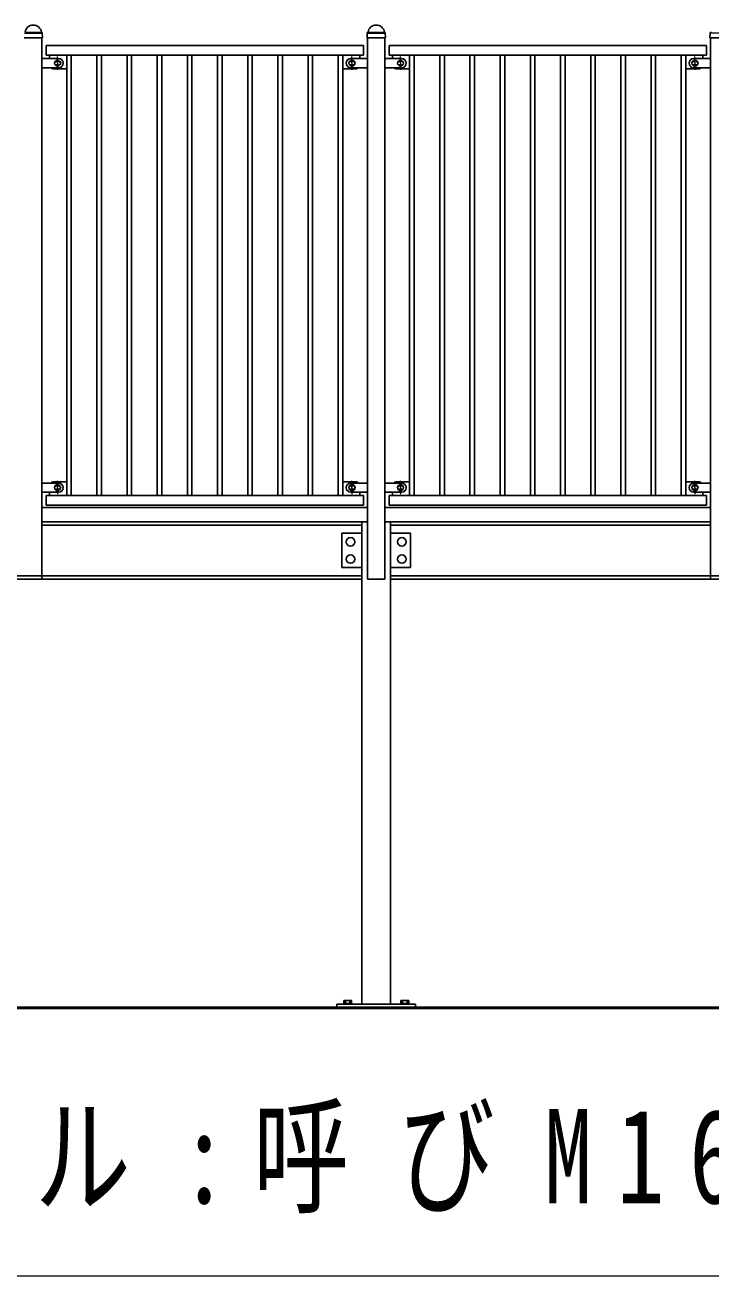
# Model space of a CAD drawing. Units: millimetres on the paper. Extents: x -365 to 0, y -19 to 257.
# Drawn here: x -311.3 to -295.3, y 117.06 to 146.24 of the extents above; entities that cross this region are included whole.
import ezdxf

# ---------------------------------------------------------------- set-up
doc = ezdxf.new("R2010")
doc.units = ezdxf.units.MM
doc.linetypes.add('USER2', pattern=[6, 3, -1, 1, -1])
doc.layers.add('LY_1', color=7, linetype='Continuous', lineweight=25)
doc.styles.add('ＭＳ ゴシック', font='')
doc.styles.get('ＭＳ ゴシック').set_extended_font_data('MS Gothic')

msp = doc.modelspace()

# ---------------------------------------------------------------- linework, layer by layer
at = {"layer": 'LY_1', "color": 4}
for p, q in [((-311.316, 145.937), (-310.897, 145.937)), ((-310.903, 146.059), (-310.912, 146.068)), ((-310.892, 145.943), (-310.897, 145.937)), ((-310.892, 145.943), (-310.894, 146.04)), ((-303.321, 145.943), (-303.318, 146.04)), ((-303.321, 145.943), (-303.316, 145.937)), ((-303.316, 145.937), (-302.897, 145.937)), ((-303.31, 146.059), (-303.301, 146.068)), ((-302.903, 146.059), (-302.912, 146.068)), ((-302.892, 145.943), (-302.897, 145.937)), ((-302.892, 145.943), (-302.894, 146.04)), ((-295.321, 145.943), (-295.318, 146.04)), ((-295.321, 145.943), (-295.316, 145.937)), ((-294.897, 145.937), (-295.316, 145.937)), ((-295.31, 146.059), (-295.301, 146.068))]:
    msp.add_line(p, q, dxfattribs=at)
at = {"layer": 'LY_1', "color": 4, "lineweight": 13}
for p, q in [((-311.31, 146.047), (-310.903, 146.047)), ((-311.292, 146.071), (-310.921, 146.071)), ((-303.31, 146.047), (-302.903, 146.047)), ((-303.292, 146.071), (-302.921, 146.071)), ((-294.903, 146.047), (-295.31, 146.047)), ((-310.506, 145.387), (-310.573, 145.387)), ((-303.706, 145.387), (-303.639, 145.387)), ((-302.506, 145.387), (-302.573, 145.387)), ((-295.706, 145.387), (-295.639, 145.387)), ((-310.573, 145.307), (-310.506, 145.307)), ((-303.639, 145.307), (-303.706, 145.307)), ((-302.573, 145.307), (-302.506, 145.307)), ((-295.639, 145.307), (-295.706, 145.307)), ((-310.506, 135.486), (-310.573, 135.486)), ((-310.573, 135.486), (-310.506, 135.486)), ((-310.573, 135.406), (-310.506, 135.406)), ((-310.506, 135.406), (-310.573, 135.406)), ((-303.706, 135.486), (-303.639, 135.486)), ((-303.639, 135.406), (-303.706, 135.406)), ((-302.506, 135.486), (-302.573, 135.486)), ((-302.573, 135.486), (-302.506, 135.486)), ((-302.573, 135.406), (-302.506, 135.406)), ((-302.506, 135.406), (-302.573, 135.406)), ((-295.706, 135.486), (-295.639, 135.486)), ((-295.639, 135.406), (-295.706, 135.406))]:
    msp.add_line(p, q, dxfattribs=at)
at = {"layer": 'LY_1'}
for p, q in [((-310.905, 145.937), (-310.905, 133.313)), ((-303.308, 145.937), (-303.308, 133.313)), ((-302.905, 145.937), (-302.905, 133.313)), ((-295.308, 145.937), (-295.308, 133.313)), ((-310.806, 145.76), (-310.806, 145.533)), ((-310.806, 145.76), (-303.406, 145.76)), ((-303.406, 145.76), (-303.406, 145.533)), ((-302.806, 145.76), (-302.806, 145.533)), ((-302.806, 145.76), (-295.406, 145.76)), ((-295.406, 145.76), (-295.406, 145.533)), ((-310.806, 145.533), (-303.406, 145.533)), ((-310.726, 145.533), (-310.393, 145.533)), ((-310.726, 145.533), (-310.726, 145.453)), ((-310.573, 145.387), (-310.506, 145.387)), ((-310.326, 145.533), (-310.326, 135.26)), ((-310.22, 145.533), (-310.22, 135.26)), ((-309.623, 145.533), (-309.623, 135.26)), ((-309.516, 145.533), (-309.516, 135.26)), ((-308.919, 145.533), (-308.919, 135.26)), ((-308.812, 145.533), (-308.812, 135.26)), ((-308.215, 145.533), (-308.215, 135.26)), ((-308.108, 145.533), (-308.108, 135.26)), ((-307.511, 145.533), (-307.511, 135.26)), ((-307.405, 145.533), (-307.405, 135.26)), ((-306.808, 145.533), (-306.808, 135.26)), ((-306.701, 145.533), (-306.701, 135.26)), ((-306.104, 145.533), (-306.104, 135.26)), ((-305.997, 145.533), (-305.997, 135.26)), ((-305.4, 145.533), (-305.4, 135.26)), ((-305.294, 145.533), (-305.294, 135.26)), ((-304.696, 145.533), (-304.696, 135.26)), ((-304.59, 145.533), (-304.59, 135.26)), ((-303.993, 145.533), (-303.993, 135.26)), ((-303.886, 145.533), (-303.886, 135.26)), ((-303.886, 145.213), (-303.886, 145.467)), ((-303.486, 145.533), (-303.819, 145.533)), ((-303.639, 145.387), (-303.706, 145.387)), ((-303.486, 145.533), (-303.486, 145.453)), ((-302.806, 145.533), (-295.406, 145.533)), ((-302.726, 145.533), (-302.393, 145.533)), ((-302.726, 145.533), (-302.726, 145.453)), ((-302.573, 145.387), (-302.506, 145.387)), ((-302.326, 145.533), (-302.326, 135.26)), ((-302.22, 145.533), (-302.22, 135.26)), ((-301.623, 145.533), (-301.623, 135.26)), ((-301.516, 145.533), (-301.516, 135.26)), ((-300.919, 145.533), (-300.919, 135.26)), ((-300.812, 145.533), (-300.812, 135.26)), ((-300.215, 145.533), (-300.215, 135.26)), ((-300.108, 145.533), (-300.108, 135.26)), ((-299.511, 145.533), (-299.511, 135.26)), ((-299.405, 145.533), (-299.405, 135.26)), ((-298.808, 145.533), (-298.808, 135.26)), ((-298.701, 145.533), (-298.701, 135.26)), ((-298.104, 145.533), (-298.104, 135.26)), ((-297.997, 145.533), (-297.997, 135.26)), ((-297.4, 145.533), (-297.4, 135.26)), ((-297.294, 145.533), (-297.294, 135.26)), ((-296.696, 145.533), (-296.696, 135.26)), ((-296.59, 145.533), (-296.59, 135.26)), ((-295.993, 145.533), (-295.993, 135.26)), ((-295.886, 145.533), (-295.886, 135.26)), ((-295.886, 145.213), (-295.886, 145.467)), ((-295.486, 145.533), (-295.819, 145.533)), ((-295.639, 145.387), (-295.706, 145.387)), ((-295.486, 145.533), (-295.486, 145.453)), ((-310.326, 145.213), (-310.626, 145.213)), ((-310.573, 145.307), (-310.506, 145.307)), ((-303.886, 145.213), (-303.586, 145.213)), ((-303.639, 145.307), (-303.706, 145.307)), ((-302.326, 145.213), (-302.626, 145.213)), ((-302.573, 145.307), (-302.506, 145.307)), ((-295.886, 145.213), (-295.586, 145.213)), ((-295.639, 145.307), (-295.706, 145.307)), ((-310.326, 135.58), (-310.626, 135.58)), ((-310.573, 135.486), (-310.506, 135.486)), ((-310.573, 135.406), (-310.506, 135.406)), ((-310.326, 135.58), (-310.326, 135.326)), ((-303.886, 135.58), (-303.886, 135.326)), ((-303.886, 135.58), (-303.586, 135.58)), ((-303.639, 135.486), (-303.706, 135.486)), ((-303.639, 135.406), (-303.706, 135.406)), ((-302.326, 135.58), (-302.626, 135.58)), ((-302.573, 135.486), (-302.506, 135.486)), ((-302.573, 135.406), (-302.506, 135.406)), ((-302.326, 135.58), (-302.326, 135.326)), ((-295.886, 135.58), (-295.886, 135.326)), ((-295.886, 135.58), (-295.586, 135.58)), ((-295.639, 135.486), (-295.706, 135.486)), ((-295.639, 135.406), (-295.706, 135.406)), ((-310.806, 135.26), (-310.806, 135.033)), ((-303.406, 135.26), (-310.806, 135.26)), ((-310.726, 135.26), (-310.726, 135.34)), ((-310.726, 135.26), (-310.393, 135.26)), ((-303.486, 135.26), (-303.819, 135.26)), ((-303.486, 135.26), (-303.486, 135.34)), ((-303.406, 135.26), (-303.406, 135.033)), ((-302.806, 135.26), (-302.806, 135.033)), ((-295.406, 135.26), (-302.806, 135.26)), ((-302.726, 135.26), (-302.726, 135.34)), ((-302.726, 135.26), (-302.393, 135.26)), ((-295.486, 135.26), (-295.819, 135.26)), ((-295.486, 135.26), (-295.486, 135.34)), ((-295.406, 135.26), (-295.406, 135.033)), ((-310.905, 134.98), (-303.308, 134.98)), ((-303.406, 135.033), (-310.806, 135.033)), ((-295.308, 134.98), (-302.905, 134.98)), ((-295.406, 135.033), (-302.806, 135.033)), ((-303.44, 134.647), (-310.905, 134.647)), ((-303.44, 134.573), (-310.905, 134.573)), ((-303.44, 134.647), (-303.44, 123.393)), ((-303.308, 134.647), (-303.44, 134.647)), ((-302.773, 134.647), (-302.905, 134.647)), ((-302.773, 134.647), (-302.773, 123.393)), ((-302.773, 134.647), (-295.308, 134.647)), ((-302.773, 134.573), (-295.308, 134.573)), ((-303.906, 134.38), (-303.906, 133.58)), ((-303.44, 134.38), (-303.906, 134.38)), ((-302.773, 134.38), (-302.306, 134.38)), ((-302.306, 134.38), (-302.306, 133.58)), ((-303.44, 133.387), (-326.773, 133.387)), ((-303.44, 133.58), (-303.906, 133.58)), ((-302.773, 133.58), (-302.306, 133.58)), ((-302.773, 133.387), (-279.44, 133.387)), ((-303.44, 133.313), (-326.773, 133.313)), ((-311.308, 133.313), (-310.905, 133.313)), ((-303.308, 133.313), (-302.905, 133.313)), ((-302.773, 133.313), (-279.44, 133.313)), ((-294.905, 133.313), (-295.308, 133.313)), ((-303.681, 123.481), (-303.865, 123.481)), ((-303.865, 123.415), (-303.865, 123.481)), ((-303.826, 123.415), (-303.826, 123.481)), ((-303.72, 123.415), (-303.72, 123.481)), ((-303.681, 123.415), (-303.681, 123.481)), ((-302.532, 123.481), (-302.347, 123.481)), ((-302.532, 123.415), (-302.532, 123.481)), ((-302.493, 123.415), (-302.493, 123.481)), ((-302.386, 123.415), (-302.386, 123.481)), ((-302.347, 123.415), (-302.347, 123.481)), ((-304.023, 123.393), (-304.023, 123.313)), ((-304.023, 123.393), (-302.19, 123.393)), ((-303.673, 123.415), (-303.873, 123.415)), ((-303.873, 123.393), (-303.873, 123.415)), ((-303.673, 123.393), (-303.673, 123.415)), ((-302.54, 123.415), (-302.34, 123.415)), ((-302.54, 123.393), (-302.54, 123.415)), ((-302.34, 123.393), (-302.34, 123.415)), ((-302.19, 123.393), (-302.19, 123.313))]:
    msp.add_line(p, q, dxfattribs=at)
at = {"layer": 'LY_1', "color": 131, "lineweight": 13}
for p, q in [((-310.905, 145.453), (-310.905, 145.24)), ((-303.308, 145.453), (-303.308, 145.24)), ((-302.905, 145.453), (-302.905, 145.24)), ((-295.308, 145.453), (-295.308, 145.24)), ((-310.905, 135.553), (-310.905, 135.34)), ((-310.905, 135.34), (-310.905, 135.553)), ((-303.308, 135.553), (-303.308, 135.34)), ((-302.905, 135.553), (-302.905, 135.34)), ((-302.905, 135.34), (-302.905, 135.553)), ((-295.308, 135.553), (-295.308, 135.34))]:
    msp.add_line(p, q, dxfattribs=at)
at = {"layer": 'LY_1', "color": 131}
for p, q in [((-310.905, 145.453), (-310.513, 145.453)), ((-303.308, 145.453), (-303.699, 145.453)), ((-302.905, 145.453), (-302.513, 145.453)), ((-295.308, 145.453), (-295.699, 145.453)), ((-310.905, 145.24), (-310.513, 145.24)), ((-303.308, 145.24), (-303.699, 145.24)), ((-302.905, 145.24), (-302.513, 145.24)), ((-295.308, 145.24), (-295.699, 145.24)), ((-310.905, 135.553), (-310.513, 135.553)), ((-310.905, 135.553), (-310.513, 135.553)), ((-303.308, 135.553), (-303.699, 135.553)), ((-302.905, 135.553), (-302.513, 135.553)), ((-302.905, 135.553), (-302.513, 135.553)), ((-295.308, 135.553), (-295.699, 135.553)), ((-310.905, 135.34), (-310.513, 135.34)), ((-310.905, 135.34), (-310.513, 135.34)), ((-303.308, 135.34), (-303.699, 135.34)), ((-302.905, 135.34), (-302.513, 135.34)), ((-302.905, 135.34), (-302.513, 135.34)), ((-295.308, 135.34), (-295.699, 135.34))]:
    msp.add_line(p, q, dxfattribs=at)
at = {"layer": 'LY_1', "color": 131, "linetype": 'USER2', "lineweight": 13}
for p, q in [((-310.54, 145.347), (-310.54, 145.501)), ((-310.54, 145.347), (-310.54, 145.192)), ((-303.673, 145.347), (-303.673, 145.501)), ((-303.673, 145.347), (-303.673, 145.192)), ((-302.54, 145.347), (-302.54, 145.501)), ((-302.54, 145.347), (-302.54, 145.192)), ((-295.673, 145.347), (-295.673, 145.501)), ((-295.673, 145.347), (-295.673, 145.192)), ((-310.54, 135.446), (-310.54, 135.601)), ((-310.54, 135.446), (-310.54, 135.601)), ((-310.54, 135.446), (-310.54, 135.292)), ((-310.54, 135.446), (-310.54, 135.292)), ((-303.673, 135.446), (-303.673, 135.601)), ((-303.673, 135.446), (-303.673, 135.292)), ((-302.54, 135.446), (-302.54, 135.601)), ((-302.54, 135.446), (-302.54, 135.601)), ((-302.54, 135.446), (-302.54, 135.292)), ((-302.54, 135.446), (-302.54, 135.292)), ((-295.673, 135.446), (-295.673, 135.601)), ((-295.673, 135.446), (-295.673, 135.292))]:
    msp.add_line(p, q, dxfattribs=at)
at = {"layer": 'LY_1', "lineweight": 50}
msp.add_line((-354.44, 123.313), (-204.213, 123.313), dxfattribs=at)
at = {"layer": 'LY_1', "lineweight": 13}
msp.add_lwpolyline([(-341.496, 127.094), (-331.458, 117.056), (-274.458, 117.056)], dxfattribs=at)
at = {"layer": 'LY_1'}
for centre, radius in [((-310.54, 145.347), 0.07), ((-303.673, 145.347), 0.07), ((-302.54, 145.347), 0.07), ((-295.673, 145.347), 0.07), ((-310.54, 135.446), 0.07), ((-303.673, 135.446), 0.07), ((-302.54, 135.446), 0.07), ((-295.673, 135.446), 0.07), ((-303.706, 134.18), 0.1), ((-302.506, 134.18), 0.1), ((-303.706, 133.78), 0.1), ((-302.506, 133.78), 0.1)]:
    msp.add_circle(centre, radius, dxfattribs=at)
at = {"layer": 'LY_1', "color": 4}
for centre, radius, start, end in [((-311.106, 146.043), 0.194, 9.1717, 170.8283), ((-303.106, 146.043), 0.194, 9.1717, 170.8283), ((-310.903, 146.076), 0.012, 186.1916, 225), ((-310.922, 146.039), 0.028, 1.0059, 45), ((-303.29, 146.039), 0.028, 135, 178.9941), ((-303.31, 146.076), 0.012, 315, 350.8283), ((-302.903, 146.076), 0.012, 186.1916, 225), ((-302.922, 146.039), 0.028, 1.0059, 45), ((-295.29, 146.039), 0.028, 135, 178.9941), ((-295.31, 146.076), 0.012, 315, 353.8084)]:
    msp.add_arc(centre, radius, start, end, dxfattribs=at)
at = {"layer": 'LY_1'}
for centre, radius, start, end in [((-310.573, 145.347), 0.04, 90, 270), ((-310.513, 145.347), 0.107, 270, 90), ((-310.506, 145.347), 0.04, 270, 90), ((-303.699, 145.347), 0.107, 90, 270), ((-303.706, 145.347), 0.04, 90, 270), ((-303.639, 145.347), 0.04, 270, 90), ((-302.573, 145.347), 0.04, 90, 270), ((-302.513, 145.347), 0.107, 270, 90), ((-302.506, 145.347), 0.04, 270, 90), ((-295.699, 145.347), 0.107, 90, 270), ((-295.706, 145.347), 0.04, 90, 270), ((-295.639, 145.347), 0.04, 270, 90), ((-310.626, 145.313), 0.1, 227.1645, 270), ((-303.586, 145.313), 0.1, 270, 312.8355), ((-302.626, 145.313), 0.1, 227.1645, 270), ((-295.586, 145.313), 0.1, 270, 312.8355), ((-310.626, 135.48), 0.1, 90, 132.8355), ((-310.573, 135.446), 0.04, 90, 270), ((-310.513, 135.446), 0.107, 270, 90), ((-310.513, 135.446), 0.107, 270, 90), ((-310.506, 135.446), 0.04, 270, 90), ((-303.699, 135.446), 0.107, 90, 270), ((-303.706, 135.446), 0.04, 90, 270), ((-303.639, 135.446), 0.04, 270, 90), ((-303.586, 135.48), 0.1, 47.1645, 90), ((-302.626, 135.48), 0.1, 90, 132.8355), ((-302.573, 135.446), 0.04, 90, 270), ((-302.513, 135.446), 0.107, 270, 90), ((-302.513, 135.446), 0.107, 270, 90), ((-302.506, 135.446), 0.04, 270, 90), ((-295.699, 135.446), 0.107, 90, 270), ((-295.706, 135.446), 0.04, 90, 270), ((-295.639, 135.446), 0.04, 270, 90), ((-295.586, 135.48), 0.1, 47.1645, 90)]:
    msp.add_arc(centre, radius, start, end, dxfattribs=at)
at = {"layer": 'LY_1', "color": 4, "lineweight": 13}
for centre, start, end in [((-310.573, 145.347), 90, 270), ((-310.506, 145.347), 270, 90), ((-303.706, 145.347), 90, 270), ((-303.639, 145.347), 270, 90), ((-302.573, 145.347), 90, 270), ((-302.506, 145.347), 270, 90), ((-295.706, 145.347), 90, 270), ((-295.639, 145.347), 270, 90), ((-310.573, 135.446), 90, 270), ((-310.573, 135.446), 90, 270), ((-310.506, 135.446), 270, 90), ((-310.506, 135.446), 270, 90), ((-303.706, 135.446), 90, 270), ((-303.639, 135.446), 270, 90), ((-302.573, 135.446), 90, 270), ((-302.573, 135.446), 90, 270), ((-302.506, 135.446), 270, 90), ((-302.506, 135.446), 270, 90), ((-295.706, 135.446), 90, 270), ((-295.639, 135.446), 270, 90)]:
    msp.add_arc(centre, 0.04, start, end, dxfattribs=at)

# ---------------------------------------------------------------- texts
at = {"layer": 'LY_1', "insert": (-331.458, 119.706), "char_height": 2.199, "attachment_point": 4, "style": 'ＭＳ ゴシック'}
msp.add_mtext('\\T1.51;\\W0.75;ターンバックル:呼びM16（パイプ式）', dxfattribs=at)

doc.saveas('drawing.dxf')
